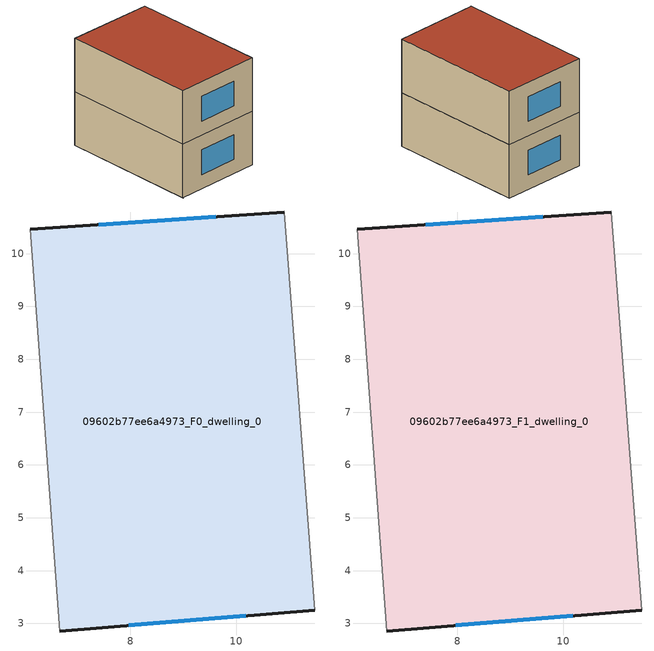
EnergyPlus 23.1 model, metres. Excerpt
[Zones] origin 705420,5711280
09602b77ee6a4973_F0_dwelling_0
 floor ground (EU_floor_Construction): 10.91,10.79 11.48,3.25 6.67,2.86 6.11,10.46 z0
 wall outside (EU_wall_Construction): 10.91,10.79 6.11,10.46 / 6.67,2.86 11.48,3.25 z0:3
 wall adiabatic (EU_wall_Construction): 11.48,3.25 10.91,10.79 / 6.11,10.46 6.67,2.86 z0:3
 window (EU_Window_Construction): 9.61,10.7 7.4,10.55 / 7.96,2.96 10.19,3.14 z0.81:2.19
09602b77ee6a4973_F1_dwelling_0
 floor to 09602b77ee6a4973_F0_dwelling_0 (EU_floor_Construction): 10.91,10.79 11.48,3.25 6.67,2.86 6.11,10.46 z3
 wall outside (EU_wall_Construction): 10.91,10.79 6.11,10.46 / 6.67,2.86 11.48,3.25 z3:6
 wall adiabatic (EU_wall_Construction): 11.48,3.25 10.91,10.79 / 6.11,10.46 6.67,2.86 z3:6
 window (EU_Window_Construction): 9.61,10.7 7.4,10.55 / 7.96,2.96 10.19,3.14 z3.81:5.19
 roof outside (EU_roof_Construction): 11.48,3.25 10.91,10.79 6.11,10.46 6.67,2.86 z6
shading: 6.11,10.46 6.68,2.83 / 11.48,3.25 10.91,10.79 z0:6
[Building]
EU S2 Campaign: North Axis=0; Terrain=City; Solar Distribution=FullExterior
[Site:Location]
London: Latitude=51.5; Longitude=-0.5; Time Zone=0; Elevation=25
[SizingPeriod:WeatherFileDays]
AnnualSizingPeriod: Begin Month=1; Begin Day of Month=1; End Month=12; End Day of Month=31; Day of Week for Start Day=Monday; Use Weather File Daylight Saving Period=No; Use Weather File Rain and Snow Indicators=No
[MATERIAL]
EU_InternalMass_Material: Roughness=MediumRough; Thickness=0.1; Conductivity=1; Density=1800; Specific Heat=900; Thermal Absorptance=0.9; Solar Absorptance=0.7; Visible Absorptance=0.7
[MATERIAL:NOMASS] Roughness=MediumRough; Thermal Absorptance=0.9; Solar Absorptance=0.7; Visible Absorptance=0.7
Name | Thermal Resistance
EU_wall_NoMass | 0.555556
EU_roof_NoMass | 0.510204
EU_floor_NoMass | 1.68919
[WINDOWMATERIAL:SIMPLEGLAZINGSYSTEM]
EU_Window_SimpleGlazing: UFactor=3.96; Solar Heat Gain Coefficient=0.85; Visible Transmittance=0.85
[CONSTRUCTION]
EU_wall_Construction: EU_wall_NoMass
EU_roof_Construction: EU_roof_NoMass
EU_floor_Construction: EU_floor_NoMass
EU_Window_Construction: EU_Window_SimpleGlazing
EU_InternalMass_Construction: EU_InternalMass_Material
[ZONE] Type=1; Multiplier=1; Ceiling Height=autocalculate; Floor Area=autocalculate; Part of Total Floor Area=Yes
Name | Volume
09602b77ee6a4973_F0_dwelling_0 | 109.893
09602b77ee6a4973_F1_dwelling_0 | 109.894
[INTERNALMASS] Construction=EU_InternalMass_Construction; Surface Area=36.6315
Name | Zone or ZoneList
09602b77ee6a4973_F0_dwelling_0_EU_InternalMass | 09602b77ee6a4973_F0_dwelling_0
09602b77ee6a4973_F1_dwelling_0_EU_InternalMass | 09602b77ee6a4973_F1_dwelling_0
[OTHEREQUIPMENT] Fuel Type=Electricity; Design Level Calculation Method=Watts/Area; Power per Zone Floor Area=1; Fraction Latent=0; Fraction Radiant=0; Fraction Lost=0; Carbon Dioxide Generation Rate=0; EndUse Subcategory=EU_Step8_InternalGains
Name | Zone or ZoneList or Space or SpaceList | Schedule
EU_Step8_InternalGain_09602b77ee6a4973_F0_dwelling_0_f000 | 09602b77ee6a4973_F0_dwelling_0 | EU_Step8_GainSchedule_09602b77ee6a4973_F0_dwelling_0_f000
EU_Step8_InternalGain_09602b77ee6a4973_F1_dwelling_0_f000 | 09602b77ee6a4973_F1_dwelling_0 | EU_Step8_GainSchedule_09602b77ee6a4973_F1_dwelling_0_f000
[ZONEVENTILATION:DESIGNFLOWRATE] Schedule=EU_AlwaysOn; Design Flow Rate Calculation Method=AirChanges/Hour; Air Changes per Hour=0.48; Ventilation Type=Natural; Fan Pressure Rise=0; Fan Total Efficiency=1; Constant Term Coefficient=1; Temperature Term Coefficient=0; Velocity Term Coefficient=0; Velocity Squared Term Coefficient=0; Minimum Indoor Temperature=-100; Maximum Indoor Temperature=100; Delta Temperature=-100; Minimum Outdoor Temperature=-100; Maximum Outdoor Temperature=100; Maximum Wind Speed=40
Name | Zone or ZoneList or Space or SpaceList
EU_ConstantAir_09602b77ee6a4973_F0_dwelling_0 | 09602b77ee6a4973_F0_dwelling_0
EU_ConstantAir_09602b77ee6a4973_F1_dwelling_0 | 09602b77ee6a4973_F1_dwelling_0
[HVACTEMPLATE:THERMOSTAT] Constant Heating Setpoint=20; Constant Cooling Setpoint=50
EU_HeatOnly_09602b77ee6a4973_F0_dwelling_0; EU_HeatOnly_09602b77ee6a4973_F1_dwelling_0
[HVACTEMPLATE:ZONE:IDEALLOADSAIRSYSTEM] System Availability Schedule=EU_AlwaysOn; Maximum Heating Supply Air Temperature=50; Minimum Cooling Supply Air Temperature=13; Maximum Heating Supply Air Humidity Ratio=0.0156; Minimum Cooling Supply Air Humidity Ratio=0.0077; Heating Limit=NoLimit; Cooling Limit=NoLimit; Heating Availability Schedule=EU_AlwaysOn; Cooling Availability Schedule=EU_CoolingOff; Dehumidification Control Type=ConstantSensibleHeatRatio; Cooling Sensible Heat Ratio=0.7; Dehumidification Setpoint=60; Humidification Control Type=None; Humidification Setpoint=30; Outdoor Air Method=None; Outdoor Air Flow Rate per Person=0.00944; Outdoor Air Flow Rate per Zone Floor Area=0; Outdoor Air Flow Rate per Zone=0; Demand Controlled Ventilation Type=None; Outdoor Air Economizer Type=NoEconomizer; Heat Recovery Type=None; Sensible Heat Recovery Effectiveness=0.7; Latent Heat Recovery Effectiveness=0.65
Name | Template Thermostat
09602b77ee6a4973_F0_dwelling_0 | EU_HeatOnly_09602b77ee6a4973_F0_dwelling_0
09602b77ee6a4973_F1_dwelling_0 | EU_HeatOnly_09602b77ee6a4973_F1_dwelling_0
[SIZING:ZONE] Zone Cooling Design Supply Air Temperature Input Method=SupplyAirTemperature; Zone Cooling Design Supply Air Temperature=13; Zone Heating Design Supply Air Temperature Input Method=SupplyAirTemperature; Zone Heating Design Supply Air Temperature=50; Zone Cooling Design Supply Air Humidity Ratio=0.008; Zone Heating Design Supply Air Humidity Ratio=0.008; Cooling Design Air Flow Method=DesignDay; Cooling Design Air Flow Rate=0; Cooling Minimum Air Flow per Zone Floor Area=0.000762; Cooling Minimum Air Flow=0; Cooling Minimum Air Flow Fraction=0.2; Heating Design Air Flow Method=DesignDay; Heating Design Air Flow Rate=0; Heating Maximum Air Flow per Zone Floor Area=0.002032; Heating Maximum Air Flow=0.141576; Heating Maximum Air Flow Fraction=0.3; Account for Dedicated Outdoor Air System=No; Dedicated Outdoor Air System Control Strategy=NeutralSupplyAir; Dedicated Outdoor Air Low Setpoint Temperature for Design=autosize; Dedicated Outdoor Air High Setpoint Temperature for Design=autosize; Zone Load Sizing Method=Sensible Load Only No Latent Load; Zone Latent Cooling Design Supply Air Humidity Ratio Input Method=HumidityRatioDifference; Zone Cooling Design Supply Air Humidity Ratio Difference=0.005; Zone Latent Heating Design Supply Air Humidity Ratio Input Method=HumidityRatioDifference; Zone Humidification Design Supply Air Humidity Ratio Difference=0.005
09602b77ee6a4973_F0_dwelling_0; 09602b77ee6a4973_F1_dwelling_0
[SCHEDULE:CONSTANT]
Name | Hourly Value
EU_AlwaysOn | 1
EU_CoolingOff | 0
[SCHEDULE:FILE] Column Number=1; Rows to Skip at Top=0; Number of Hours of Data=8760; Column Separator=Comma; Interpolate to Timestep=No; Minutes per Item=60; Adjust Schedule for Daylight Savings=Yes
Name | File
EU_Step8_GainSchedule_09602b77ee6a4973_F0_dwelling_0_f000 | ../../schedules/09602b77ee6a4973/09602b77ee6a4973_F0_dwelling_0_f000_gain.csv
EU_Step8_GainSchedule_09602b77ee6a4973_F1_dwelling_0_f000 | ../../schedules/09602b77ee6a4973/09602b77ee6a4973_F1_dwelling_0_f000_gain.csv
